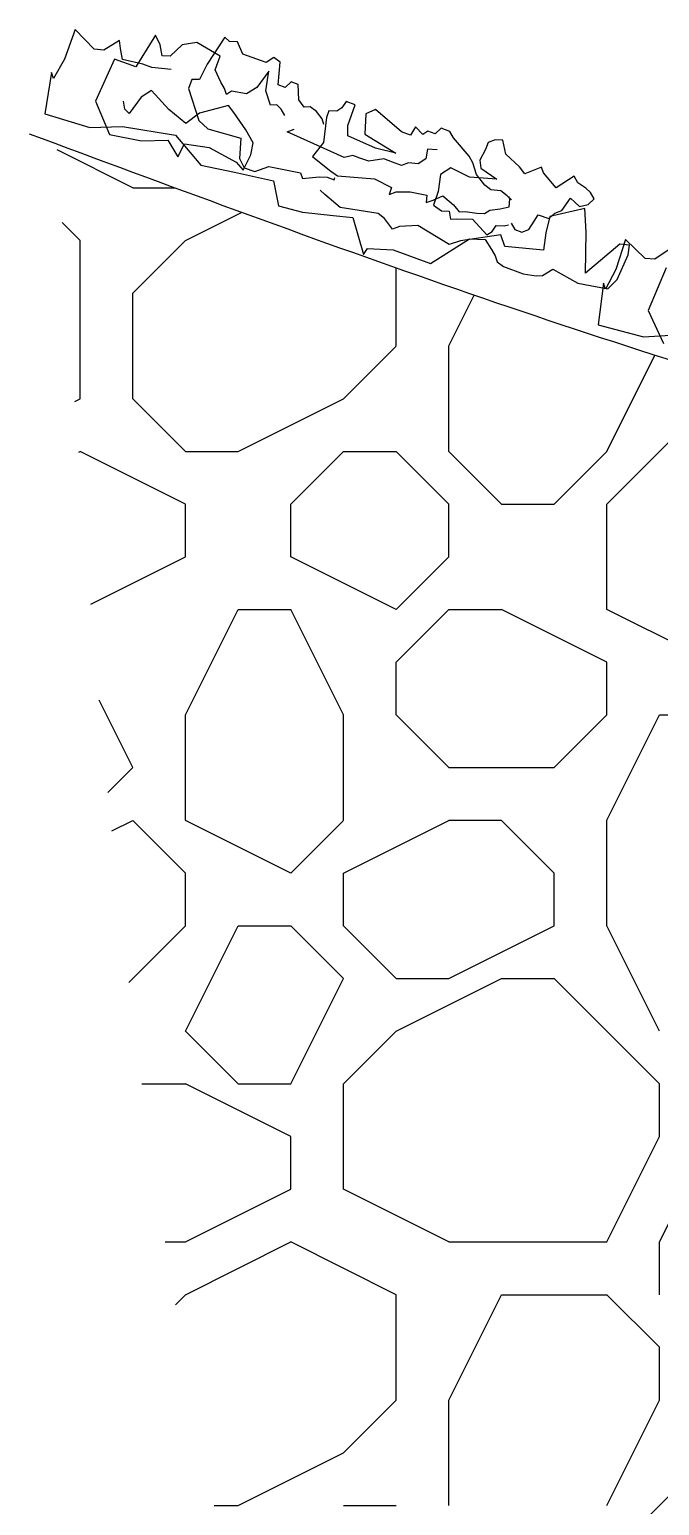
# Model space of a CAD drawing. Header units: inches. Extents: x -27 to 114, y -35 to 60.
# Drawn here: x 61.996 to 62.938, y 46.816 to 49.022 of the extents above; entities that cross this region are included whole.
import ezdxf

# ---------------------------------------------------------------- set-up
doc = ezdxf.new("R2010")
doc.units = ezdxf.units.IN
doc.header["$LTSCALE"] = 10
doc.header["$MEASUREMENT"] = 0
doc.layers.add('BASE', color=7, linetype='Continuous')
doc.layers.add('TUBO', color=2, linetype='Continuous')

# ---------------------------------------------------------------- blocks, each defined once
blk = doc.blocks.new('caixa de areia')
at = {"layer": 'BASE', "color": 3, "linetype": 'Continuous'}
for p, q in [((284.5317, 253.9924), (284.514, 253.9433)), ((284.5633, 253.9597), (284.5317, 253.9924)), ((284.665, 253.9828), (284.6327, 253.9303)), ((284.6727, 253.9672), (284.665, 253.9828)), ((284.5794, 253.9581), (284.5633, 253.9597)), ((284.6053, 253.9744), (284.5794, 253.9581)), ((284.6071, 253.961), (284.6053, 253.9744)), ((284.6105, 253.9426), (284.6071, 253.961)), ((284.6761, 253.9489), (284.6727, 253.9672)), ((284.7092, 253.9668), (284.6893, 253.9484)), ((284.734, 253.9707), (284.7092, 253.9668)), ((284.7726, 253.9483), (284.734, 253.9707)), ((284.7806, 253.9796), (284.751, 253.9347)), ((284.788, 253.9726), (284.7806, 253.9796)), ((284.8012, 253.9721), (284.788, 253.9726)), ((284.8105, 253.9517), (284.8012, 253.9721)), ((284.514, 253.9433), (284.4958, 253.9113)), ((284.5973, 253.9431), (284.5655, 253.8734)), ((284.6327, 253.9303), (284.5973, 253.9431)), ((284.6443, 253.9347), (284.6105, 253.9426)), ((284.659, 253.9294), (284.6443, 253.9347)), ((284.6893, 253.9484), (284.6761, 253.9489)), ((284.751, 253.9347), (284.7385, 253.9093)), ((284.7644, 253.9256), (284.7726, 253.9483)), ((284.8489, 253.9378), (284.8105, 253.9517)), ((284.8618, 253.946), (284.8489, 253.9378)), ((284.8722, 253.938), (284.8618, 253.946)), ((284.8688, 253.9007), (284.8722, 253.938)), ((284.4926, 253.921), (284.4812, 253.8525)), ((284.4958, 253.9113), (284.4926, 253.921)), ((284.6913, 253.9263), (284.659, 253.9294)), ((284.7253, 253.9097), (284.7199, 253.8946)), ((284.7385, 253.9093), (284.7253, 253.9097)), ((284.7737, 253.9051), (284.7644, 253.9256)), ((284.8536, 253.9233), (284.8338, 253.8962)), ((284.8486, 253.8909), (284.8536, 253.9233)), ((284.6586, 253.8911), (284.6413, 253.8802)), ((284.6871, 253.8594), (284.6586, 253.8911)), ((284.7199, 253.8946), (284.7373, 253.8413)), ((284.7798, 253.8944), (284.7737, 253.9051)), ((284.783, 253.8847), (284.7798, 253.8944)), ((284.7916, 253.8901), (284.783, 253.8847)), ((284.8166, 253.8854), (284.7916, 253.8901)), ((284.8338, 253.8962), (284.8166, 253.8854)), ((284.8565, 253.8667), (284.8486, 253.8909)), ((284.8806, 253.8964), (284.8688, 253.9007)), ((284.8906, 253.9057), (284.8806, 253.8964)), ((284.9024, 253.9014), (284.8906, 253.9057)), ((284.9031, 253.8755), (284.9024, 253.9014)), ((284.5655, 253.8734), (284.5888, 253.8179)), ((284.614, 253.8601), (284.6122, 253.8736)), ((284.6122, 253.8736), (284.6122, 253.8736)), ((284.6215, 253.8531), (284.614, 253.8601)), ((284.6413, 253.8802), (284.6215, 253.8531)), ((284.7864, 253.8663), (284.7384, 253.8537)), ((284.7954, 253.8545), (284.7864, 253.8663)), ((284.8667, 253.8673), (284.8565, 253.8667)), ((284.8742, 253.8603), (284.8667, 253.8673)), ((284.8803, 253.8495), (284.8742, 253.8603)), ((284.9122, 253.8637), (284.9031, 253.8755)), ((284.9224, 253.8643), (284.9122, 253.8637)), ((284.9328, 253.8562), (284.9224, 253.8643)), ((284.975, 253.8624), (284.9664, 253.8569)), ((284.9821, 253.8727), (284.975, 253.8624)), ((284.9968, 253.8673), (284.9821, 253.8727)), ((284.9846, 253.8333), (284.9968, 253.8673)), ((284.4812, 253.8525), (284.5563, 253.8296)), ((284.7155, 253.8363), (284.6871, 253.8594)), ((284.7384, 253.8537), (284.7155, 253.8363)), ((284.7373, 253.8413), (284.7523, 253.8273)), ((284.8152, 253.826), (284.7954, 253.8545)), ((284.9419, 253.8444), (284.9328, 253.8562)), ((284.945, 253.8347), (284.9419, 253.8444)), ((284.9491, 253.8461), (284.9443, 253.805)), ((284.9532, 253.8574), (284.9491, 253.8461)), ((284.9664, 253.8569), (284.9532, 253.8574)), ((285.0148, 253.8523), (285.0127, 253.8189)), ((285.0307, 253.8594), (285.0148, 253.8523)), ((285.074, 253.8224), (285.0307, 253.8594)), ((284.5563, 253.8296), (284.6104, 253.8315)), ((284.5888, 253.8179), (284.6417, 253.8074)), ((284.6104, 253.8315), (284.6984, 253.8168)), ((284.6984, 253.8168), (284.7407, 253.7674)), ((284.7523, 253.8273), (284.8068, 253.8119)), ((284.8068, 253.8119), (284.8047, 253.7785)), ((284.8274, 253.8045), (284.8152, 253.826)), ((284.884, 253.8226), (284.8955, 253.8269)), ((284.9786, 253.7798), (284.884, 253.8226)), ((284.8955, 253.8269), (284.8955, 253.8269)), ((284.985, 253.816), (284.9846, 253.8333)), ((285.0308, 253.7952), (284.985, 253.816)), ((285.0127, 253.8189), (285.0647, 253.7873)), ((285.0887, 253.8171), (285.074, 253.8224)), ((285.0971, 253.8311), (285.0887, 253.8171)), ((285.1092, 253.8182), (285.0971, 253.8311)), ((285.1178, 253.8237), (285.1092, 253.8182)), ((285.1296, 253.8194), (285.1178, 253.8237)), ((285.1396, 253.8286), (285.1296, 253.8194)), ((285.1544, 253.8233), (285.1396, 253.8286)), ((285.1605, 253.8125), (285.1544, 253.8233)), ((285.1861, 253.7819), (285.1605, 253.8125)), ((284.6417, 253.8074), (284.6855, 253.8087)), ((284.6855, 253.8087), (284.7023, 253.7812)), ((284.7023, 253.7812), (284.7134, 253.8029)), ((284.7134, 253.8029), (284.7545, 253.7966)), ((284.7545, 253.7966), (284.799, 253.772)), ((284.8235, 253.7845), (284.8274, 253.8045)), ((284.9443, 253.805), (284.9259, 253.7817)), ((285.0647, 253.7873), (285.0308, 253.7952)), ((285.1171, 253.794), (285.1146, 253.7778)), ((285.1332, 253.7924), (285.1171, 253.794)), ((285.2136, 253.7934), (285.2038, 253.7755)), ((285.2177, 253.8047), (285.2136, 253.7934)), ((285.2293, 253.8091), (285.2177, 253.8047)), ((285.2424, 253.8086), (285.2293, 253.8091)), ((285.2474, 253.7854), (285.2424, 253.8086)), ((284.7407, 253.7674), (284.7965, 253.7558)), ((284.799, 253.772), (284.811, 253.7591)), ((284.8047, 253.7785), (284.8124, 253.7629)), ((284.811, 253.7591), (284.8235, 253.7845)), ((284.8124, 253.7629), (284.8301, 253.7565)), ((284.8301, 253.7565), (284.8533, 253.7652)), ((284.8533, 253.7652), (284.9062, 253.7547)), ((284.9259, 253.7817), (284.9543, 253.7587)), ((284.9931, 253.7831), (284.9786, 253.7798)), ((285.0049, 253.7789), (284.9931, 253.7831)), ((285.0197, 253.7736), (285.0049, 253.7789)), ((285.0444, 253.7775), (285.0197, 253.7736)), ((285.0592, 253.7721), (285.0444, 253.7775)), ((285.0739, 253.7668), (285.0592, 253.7721)), ((285.0855, 253.7712), (285.0739, 253.7668)), ((285.1016, 253.7696), (285.0855, 253.7712)), ((285.1146, 253.7778), (285.1016, 253.7696)), ((285.1559, 253.7629), (285.1386, 253.752)), ((285.187, 253.7474), (285.1559, 253.7629)), ((285.1922, 253.7711), (285.1861, 253.7819)), ((285.1986, 253.7518), (285.1922, 253.7711)), ((285.2038, 253.7755), (285.2056, 253.762)), ((285.2699, 253.7645), (285.2474, 253.7854)), ((285.279, 253.7527), (285.2699, 253.7645)), ((285.3064, 253.7641), (285.279, 253.7527)), ((285.3096, 253.7544), (285.3064, 253.7641)), ((284.7965, 253.7558), (284.8612, 253.741)), ((284.8612, 253.741), (284.8695, 253.6995)), ((284.9062, 253.7547), (284.9093, 253.745)), ((284.9093, 253.745), (284.937, 253.7478)), ((284.937, 253.7478), (284.9502, 253.7473)), ((284.9502, 253.7473), (284.962, 253.7431)), ((284.9543, 253.7587), (284.9677, 253.7496)), ((284.962, 253.7431), (284.9634, 253.7469)), ((284.9677, 253.7496), (285.0292, 253.7445)), ((285.0292, 253.7445), (285.0573, 253.73)), ((285.1386, 253.752), (285.135, 253.7234)), ((285.2324, 253.7438), (285.187, 253.7474)), ((285.2122, 253.734), (285.1986, 253.7518)), ((285.2056, 253.762), (285.2324, 253.7438)), ((285.3307, 253.7297), (285.3096, 253.7544)), ((285.3609, 253.7488), (285.3307, 253.7297)), ((285.367, 253.738), (285.3609, 253.7488)), ((285.3804, 253.7289), (285.367, 253.738)), ((284.9465, 253.7187), (284.939, 253.7257)), ((284.939, 253.7257), (284.939, 253.7257)), ((284.972, 253.6967), (284.9465, 253.7187)), ((285.0573, 253.73), (285.0532, 253.7187)), ((285.0532, 253.7187), (285.0648, 253.7231)), ((285.0648, 253.7231), (285.0882, 253.7232)), ((285.0882, 253.7232), (285.1161, 253.7174)), ((285.1161, 253.7174), (285.115, 253.705)), ((285.1266, 253.7093), (285.1425, 253.7164)), ((285.135, 253.7234), (285.1268, 253.7007)), ((285.1425, 253.7164), (285.1604, 253.7014)), ((285.2226, 253.726), (285.2122, 253.734)), ((285.2388, 253.7244), (285.2226, 253.726)), ((285.2492, 253.7164), (285.2388, 253.7244)), ((285.2567, 253.7094), (285.2492, 253.7164)), ((285.2537, 253.7105), (285.2521, 253.7153)), ((285.3879, 253.7219), (285.3804, 253.7289)), ((285.394, 253.7111), (285.3879, 253.7219)), ((284.8695, 253.6995), (284.9093, 253.6894)), ((284.9093, 253.6894), (284.9606, 253.6837)), ((285.0351, 253.6868), (284.972, 253.6967)), ((285.115, 253.705), (285.1266, 253.7093)), ((285.1268, 253.7007), (285.1402, 253.6916)), ((285.1402, 253.6916), (285.1533, 253.6911)), ((285.1533, 253.6911), (285.1552, 253.6776)), ((285.1604, 253.7014), (285.1695, 253.6896)), ((285.1695, 253.6896), (285.1797, 253.6902)), ((285.1797, 253.6902), (285.1988, 253.6876)), ((285.2119, 253.6871), (285.2206, 253.6925)), ((285.2206, 253.6925), (285.238, 253.6948)), ((285.238, 253.6948), (285.2526, 253.6981)), ((285.2526, 253.6981), (285.2537, 253.7105)), ((285.3784, 253.6954), (285.3202, 253.6822)), ((285.3289, 253.6876), (285.3404, 253.692)), ((285.3404, 253.692), (285.3545, 253.7126)), ((285.3545, 253.7126), (285.362, 253.7056)), ((285.362, 253.7056), (285.3695, 253.6986)), ((285.3695, 253.6986), (285.384, 253.7019)), ((285.3808, 253.6561), (285.3784, 253.6954)), ((285.384, 253.7019), (285.394, 253.7111)), ((284.9606, 253.6837), (284.9928, 253.6806)), ((284.9928, 253.6806), (285.0105, 253.6187)), ((285.0455, 253.6787), (285.0351, 253.6868)), ((285.0591, 253.661), (285.0455, 253.6787)), ((285.0707, 253.6654), (285.0591, 253.661)), ((285.1013, 253.6671), (285.0707, 253.6654)), ((285.1533, 253.6356), (285.1013, 253.6671)), ((285.1552, 253.6776), (285.1654, 253.6782)), ((285.1654, 253.6782), (285.1917, 253.6773)), ((285.1917, 253.6773), (285.2158, 253.6515)), ((285.1988, 253.6876), (285.2119, 253.6871)), ((285.2244, 253.6569), (285.2314, 253.6672)), ((285.2314, 253.6672), (285.2446, 253.6667)), ((285.2446, 253.6667), (285.2519, 253.6684)), ((285.2562, 253.6711), (285.2623, 253.6603)), ((285.2857, 253.6605), (285.2941, 253.6745)), ((285.2941, 253.6745), (285.3012, 253.6848)), ((285.3012, 253.6848), (285.3189, 253.6784)), ((285.3202, 253.6822), (285.3136, 253.6547)), ((285.3189, 253.6784), (285.3289, 253.6876)), ((285.1219, 253.6041), (285.1867, 253.6449)), ((285.1722, 253.6416), (285.1533, 253.6356)), ((285.2392, 253.6516), (285.1722, 253.6416)), ((285.1867, 253.6449), (285.213, 253.6439)), ((285.213, 253.6439), (285.2237, 253.6273)), ((285.2158, 253.6515), (285.2244, 253.6569)), ((285.2455, 253.6322), (285.2392, 253.6516)), ((285.2623, 253.6603), (285.2741, 253.6561)), ((285.2741, 253.6561), (285.2857, 253.6605)), ((285.3136, 253.6547), (285.31, 253.626)), ((285.3796, 253.5881), (285.3808, 253.6561)), ((285.0105, 253.6187), (285.0175, 253.629)), ((285.0175, 253.629), (285.06, 253.6265)), ((285.06, 253.6265), (285.1219, 253.6041)), ((285.2237, 253.6273), (285.2298, 253.6165)), ((285.2298, 253.6165), (285.233, 253.6068)), ((285.31, 253.626), (285.2455, 253.6322)), ((285.4369, 253.6358), (285.3796, 253.5881)), ((285.4325, 253.5775), (285.4505, 253.6181)), ((285.453, 253.6343), (285.4369, 253.6358)), ((285.4505, 253.6181), (285.453, 253.6343)), ((285.233, 253.6068), (285.2434, 253.5988)), ((285.2434, 253.5988), (285.2759, 253.587)), ((285.3081, 253.584), (285.3254, 253.5948)), ((285.3254, 253.5948), (285.3669, 253.5713)), ((285.2759, 253.587), (285.2979, 253.5834)), ((285.2979, 253.5834), (285.3081, 253.584)), ((285.3669, 253.5713), (285.4169, 253.5618)), ((285.4169, 253.5618), (285.4325, 253.5775))]:
    blk.add_line(p, q, dxfattribs=at)
for points in [[(285.5203, 253.6284), (285.4949, 253.6112), (285.4788, 253.6122), (285.4462, 253.6439), (285.4301, 253.5941), (285.413, 253.5616), (285.4094, 253.5712), (285.4004, 253.5023), (285.4762, 253.482), (285.5302, 253.4857)], [(285.5134, 253.5968), (285.4839, 253.526), (285.509, 253.4714)]]:
    blk.add_lwpolyline(points, dxfattribs=at)
at = {"layer": 'TUBO', "color": 4}
for p, q in [((284.6275, 253.7296), (284.5018, 253.7924)), ((284.6275, 253.7296), (284.697, 253.7296)), ((284.715, 253.642), (284.8083, 253.6887)), ((284.54, 253.642), (284.5101, 253.672)), ((284.54, 253.3795), (284.54, 253.642)), ((284.6275, 253.5546), (284.715, 253.642)), ((285.065, 253.4671), (285.065, 253.5965)), ((284.6275, 253.3795), (284.6275, 253.5546)), ((285.1525, 253.4671), (285.1946, 253.5513)), ((284.9775, 253.3795), (285.065, 253.467)), ((285.1525, 253.292), (285.1525, 253.4671)), ((285.415, 253.292), (285.4948, 253.4517)), ((284.5312, 253.3751), (284.54, 253.3795)), ((284.715, 253.292), (284.6275, 253.3795)), ((284.8025, 253.292), (284.9775, 253.3795)), ((285.415, 253.2046), (285.59, 253.3795)), ((284.5375, 253.2908), (284.54, 253.292)), ((284.715, 253.2046), (284.54, 253.292)), ((284.715, 253.292), (284.8025, 253.292)), ((284.89, 253.2046), (284.9775, 253.292)), ((284.9775, 253.292), (285.065, 253.292)), ((285.1525, 253.2046), (285.065, 253.292)), ((285.24, 253.2046), (285.1525, 253.292)), ((285.3275, 253.2046), (285.415, 253.292)), ((284.715, 253.117), (284.715, 253.2046)), ((284.89, 253.117), (284.89, 253.2046)), ((285.1525, 253.117), (285.1525, 253.2046)), ((285.24, 253.2046), (285.3275, 253.2046)), ((285.415, 253.0296), (285.415, 253.2046)), ((284.5576, 253.0383), (284.715, 253.117)), ((285.065, 253.0296), (284.89, 253.117)), ((285.065, 253.0296), (285.1525, 253.117)), ((284.715, 252.8545), (284.8025, 253.0295)), ((284.8025, 253.0296), (284.89, 253.0296)), ((284.9775, 252.8545), (284.89, 253.0295)), ((285.065, 252.9421), (285.1525, 253.0296)), ((285.1525, 253.0296), (285.24, 253.0296)), ((285.415, 252.9421), (285.24, 253.0295)), ((285.59, 252.9421), (285.415, 253.0295)), ((285.065, 252.8545), (285.065, 252.9421)), ((285.415, 252.8545), (285.415, 252.9421)), ((284.6275, 252.7671), (284.5716, 252.8789)), ((284.715, 252.6796), (284.715, 252.8545)), ((284.9775, 252.6796), (284.9775, 252.8545)), ((285.1526, 252.767), (285.0651, 252.8545)), ((285.3275, 252.7671), (285.415, 252.8545)), ((285.415, 252.6796), (285.5025, 252.8545)), ((285.5025, 252.8545), (285.6775, 252.8545)), ((284.5862, 252.7258), (284.6275, 252.767)), ((285.1525, 252.7671), (285.3275, 252.7671)), ((284.5927, 252.6621), (284.6275, 252.6795)), ((284.715, 252.592), (284.6275, 252.6795)), ((284.89, 252.592), (284.715, 252.6795)), ((284.89, 252.592), (284.9775, 252.6795)), ((284.9775, 252.592), (285.1525, 252.6795)), ((285.1525, 252.6796), (285.24, 252.6796)), ((285.3276, 252.592), (285.2401, 252.6795)), ((285.415, 252.5045), (285.415, 252.6796)), ((284.715, 252.5045), (284.715, 252.592)), ((284.9775, 252.5045), (284.9775, 252.592)), ((285.3275, 252.5045), (285.3275, 252.592)), ((284.6209, 252.4104), (284.715, 252.5045)), ((284.6209, 252.4104), (284.715, 252.5045)), ((284.715, 252.3295), (284.8025, 252.5045)), ((284.8025, 252.5045), (284.89, 252.5045)), ((284.9775, 252.4171), (284.89, 252.5046)), ((285.065, 252.417), (284.9775, 252.5045)), ((285.1525, 252.417), (285.3275, 252.5045)), ((285.5025, 252.3295), (285.415, 252.5045)), ((284.89, 252.2421), (284.9775, 252.417)), ((285.065, 252.417), (285.1525, 252.417)), ((285.065, 252.3295), (285.24, 252.417)), ((285.24, 252.417), (285.3275, 252.417)), ((285.5025, 252.2421), (285.3275, 252.417)), ((284.8025, 252.2421), (284.715, 252.3295)), ((284.9775, 252.2421), (285.065, 252.3295)), ((284.6424, 252.2421), (284.715, 252.2421)), ((284.89, 252.1546), (284.715, 252.242)), ((284.8025, 252.2421), (284.89, 252.2421)), ((284.9775, 252.0671), (284.9775, 252.2421)), ((285.5025, 252.1546), (285.5025, 252.2421)), ((284.89, 252.0671), (284.89, 252.1546)), ((285.415, 251.9796), (285.5025, 252.1545)), ((285.5025, 251.9796), (285.59, 252.1545)), ((284.715, 251.9796), (284.89, 252.067)), ((285.1525, 251.9796), (284.9775, 252.067)), ((284.6811, 251.9796), (284.715, 251.9796)), ((284.715, 251.892), (284.89, 251.9795)), ((285.065, 251.892), (284.89, 251.9795)), ((285.1525, 251.9796), (285.415, 251.9796)), ((285.5025, 251.892), (285.5025, 251.9796)), ((284.6984, 251.8754), (284.715, 251.892)), ((285.065, 251.7171), (285.065, 251.892)), ((285.1525, 251.7171), (285.24, 251.892)), ((285.24, 251.892), (285.415, 251.892)), ((285.5025, 251.8046), (285.415, 251.892)), ((285.5025, 251.7171), (285.5025, 251.8046)), ((284.9775, 251.6296), (285.065, 251.717)), ((285.1525, 251.5421), (285.1525, 251.7171)), ((285.415, 251.5421), (285.5025, 251.717)), ((284.8025, 251.5421), (284.9775, 251.6295)), ((285.415, 251.4546), (285.59, 251.6295)), ((284.7624, 251.5421), (284.8025, 251.5421)), ((284.9775, 251.5421), (285.065, 251.5421))]:
    blk.add_line(p, q, dxfattribs=at)
at = {"layer": 'TUBO'}
blk.add_spline([(289.9984, 251.8558), (288.8132, 252.5428), (285.8435, 253.3473), (284.4557, 253.8189)], degree=3, dxfattribs=at)

msp = doc.modelspace()

# ---------------------------------------------------------------- block references
at = {"color": 1, "xscale": 0.8999999999996362, "yscale": 0.8999999999996362, "zscale": 0.8999999999996362}
msp.add_blockref('caixa de areia', (-194.0146, -179.5716), dxfattribs=at)

doc.saveas('drawing.dxf')
